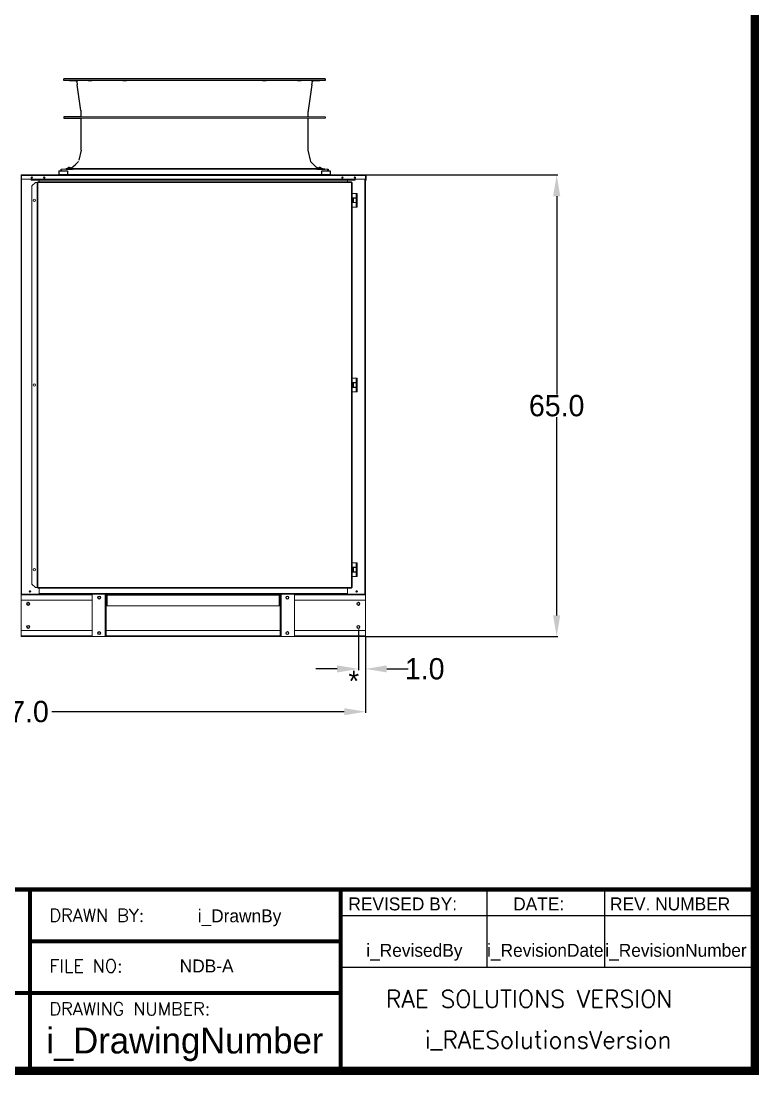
# Model space of a CAD drawing. Header units: inches. Extents: x 515 to 995, y -685 to -381.
# Drawn here: x 886.1 to 990.1, y -678.1 to -529.8 of the extents above; entities that cross this region are included whole.
import ezdxf
from ezdxf.enums import TextEntityAlignment as Align

# ---------------------------------------------------------------- set-up
doc = ezdxf.new("R2010")
doc.units = ezdxf.units.IN
doc.header["$MEASUREMENT"] = 0
doc.header["$PDSIZE"] = -1
doc.styles.add('SIMPLEX', font='SIMPLEX')
doc.dimstyles.get("Standard").update_dxf_attribs({"dimtxt": 3, "dimasz": 3, "dimexe": 0.18, "dimexo": 0.0625, "dimgap": 0.09, "dimtad": 0, "dimtih": 1, "dimtoh": 1, "dimdec": 1, "dimzin": 0, "dimdsep": 46, "dimtxsty": 'Standard', "dimcen": 0.09, "dimadec": 0, "dimazin": 0, "dimtfac": 1, "dimtdec": 1, "dimtofl": 0, "dimtmove": 0, "dimatfit": 3, "dimfxl": 1, "dimtolj": 1, "dimtzin": 0, "dimarcsym": 0})

# ---------------------------------------------------------------- blocks, each defined once
blk = doc.blocks.new('*D17')
at = {"color": 0, "lineweight": -2}
for p, q in [((934.65, -616.54), (934.65, -621.13)), ((933.65, -617.47), (933.65, -621.13)), ((930.65, -620.95), (927.65, -620.95)), ((937.65, -620.95), (940.65, -620.95))]:
    blk.add_line(p, q, dxfattribs=at)
at = {"color": 0}
for points in [[(930.65, -620.45), (930.65, -621.45), (933.65, -620.95)], [(937.65, -620.45), (937.65, -621.45), (934.65, -620.95)]]:
    blk.add_solid(points, dxfattribs=at)
at = {"layer": 'Defpoints', "color": 0}
for p in [(934.65, -616.47), (933.65, -617.41), (934.65, -620.95)]:
    blk.add_point(p, dxfattribs=at)
at = {"color": 0, "insert": (942.99, -620.95), "char_height": 3, "attachment_point": 5}
blk.add_mtext('\\A1;1.0', dxfattribs=at)
blk = doc.blocks.new('*D20')
at = {"color": 0, "lineweight": -2}
for p, q in [((837.65, -616.6), (837.65, -627.15)), ((934.65, -616.47), (934.65, -627.15)), ((840.65, -626.97), (881.81, -626.97)), ((931.65, -626.97), (890.49, -626.97))]:
    blk.add_line(p, q, dxfattribs=at)
at = {"color": 0}
for points in [[(840.65, -626.47), (840.65, -627.47), (837.65, -626.97)], [(931.65, -626.47), (931.65, -627.47), (934.65, -626.97)]]:
    blk.add_solid(points, dxfattribs=at)
at = {"layer": 'Defpoints', "color": 0}
for p in [(837.65, -616.54), (934.65, -616.41), (837.65, -626.97)]:
    blk.add_point(p, dxfattribs=at)
at = {"color": 0, "insert": (886.15, -626.97), "char_height": 3, "attachment_point": 5}
blk.add_mtext('\\A1;97.0', dxfattribs=at)
blk = doc.blocks.new('*D21')
at = {"color": 0, "lineweight": -2}
for p, q in [((934.71, -551.41), (961.75, -551.41)), ((961.57, -554.41), (961.57, -582.32)), ((961.57, -613.41), (961.57, -585.5)), ((934.71, -616.41), (961.75, -616.41))]:
    blk.add_line(p, q, dxfattribs=at)
at = {"color": 0}
for points in [[(961.07, -554.41), (962.07, -554.41), (961.57, -551.41)], [(961.07, -613.41), (962.07, -613.41), (961.57, -616.41)]]:
    blk.add_solid(points, dxfattribs=at)
at = {"layer": 'Defpoints', "color": 0}
for p in [(934.65, -551.41), (961.57, -551.41), (934.65, -616.41)]:
    blk.add_point(p, dxfattribs=at)
at = {"color": 0, "insert": (961.57, -583.91), "char_height": 3, "attachment_point": 5}
blk.add_mtext('\\A1;65.0', dxfattribs=at)

msp = doc.modelspace()

# ---------------------------------------------------------------- linework, layer by layer
at = {"color": 7, "lineweight": 25}
for p, q in [((989.47, -677.52), (989.47, -385.92)), ((785.35, -652), (931.15, -652)), ((887.41, -652), (887.41, -666.58)), ((931.15, -652), (931.15, -677.52)), ((931.15, -652), (989.47, -652)), ((931.15, -652), (931.15, -655.65)), ((951.73, -652), (951.73, -662.94)), ((968.3, -652), (968.3, -662.94)), ((931.15, -655.65), (989.47, -655.65)), ((887.41, -659.29), (931.15, -659.29)), ((887.41, -666.58), (887.41, -659.29)), ((931.15, -662.94), (989.47, -662.94)), ((931.15, -666.58), (785.35, -666.58)), ((887.41, -666.58), (887.41, -677.52))]:
    msp.add_line(p, q, dxfattribs=at)
at = {"color": 7, "linetype": 'Continuous', "lineweight": 25}
for p, q in [((892.17, -538.14), (892.17, -537.91)), ((923.59, -537.91), (892.17, -537.91)), ((892.82, -538.14), (892.17, -538.14)), ((923.59, -538.14), (892.17, -538.14)), ((893.87, -538.15), (893.64, -538.15)), ((894.09, -538.74), (894.03, -538.29)), ((928.98, -537.91), (923.59, -537.91)), ((928.98, -538.14), (923.59, -538.14)), ((927.13, -538.29), (927.06, -538.74)), ((927.52, -538.15), (927.28, -538.15)), ((928.98, -538.14), (928.33, -538.14)), ((928.98, -537.91), (928.98, -538.14)), ((894.16, -539.37), (894.07, -538.74)), ((894.58, -542.33), (894.16, -539.37)), ((927, -539.37), (926.58, -542.33)), ((927.08, -538.74), (926.99, -539.37)), ((894.61, -543.21), (894.61, -542.87)), ((926.54, -542.87), (926.54, -543.21)), ((894.61, -543.21), (892.17, -543.23)), ((892.17, -543.23), (926.54, -543.21)), ((892.17, -543.23), (892.17, -543.45)), ((892.17, -543.45), (894.61, -543.47)), ((926.54, -543.47), (892.17, -543.45)), ((894.61, -547.93), (894.61, -543.47)), ((926.54, -543.21), (928.98, -543.23)), ((928.98, -543.45), (926.54, -543.47)), ((926.54, -543.47), (926.54, -547.93)), ((928.98, -543.23), (928.98, -543.45)), ((894.61, -547.93), (894.28, -549.36)), ((926.54, -547.93), (926.88, -549.36)), ((893.46, -550.33), (893.17, -550.48)), ((893.79, -549.99), (893.46, -550.33)), ((893.78, -549.99), (894.24, -549.53)), ((926.87, -549.36), (926.91, -549.53)), ((926.91, -549.53), (927.38, -549.99)), ((927.7, -550.33), (927.36, -549.99)), ((927.99, -550.48), (927.7, -550.33)), ((891.48, -550.82), (891.48, -551.41)), ((891.48, -550.82), (892.67, -550.82)), ((892.67, -551.41), (891.48, -551.41)), ((891.78, -550.59), (891.86, -550.59)), ((891.78, -550.76), (891.78, -550.59)), ((891.8, -550.76), (891.79, -550.59)), ((891.86, -550.59), (892.5, -550.58)), ((892.5, -550.59), (892.5, -550.51)), ((892.5, -550.51), (893.24, -550.51)), ((892.5, -550.59), (892.52, -550.59)), ((892.52, -550.59), (892.57, -550.59)), ((892.67, -550.82), (892.67, -551.41)), ((928.49, -551.41), (892.67, -551.41)), ((892.7, -550.51), (892.7, -550.48)), ((892.7, -550.48), (893.1, -550.48)), ((892.86, -550.39), (892.86, -550.39)), ((893.1, -550.48), (893.17, -550.48)), ((893.17, -550.48), (893.17, -550.51)), ((893.24, -550.51), (893.37, -550.51)), ((893.37, -550.51), (893.37, -550.59)), ((927.79, -550.55), (893.37, -550.55)), ((893.37, -550.58), (927.79, -550.58)), ((893.55, -550.82), (893.55, -550.82)), ((927.79, -550.59), (927.79, -550.51)), ((927.79, -550.51), (928.53, -550.51)), ((927.98, -550.51), (927.99, -550.48)), ((927.99, -550.48), (928.38, -550.48)), ((928.12, -550.39), (928.12, -550.39)), ((928.13, -550.39), (928.13, -550.39)), ((928.18, -550.4), (928.18, -550.39)), ((928.21, -550.39), (928.21, -550.39)), ((928.28, -550.39), (928.28, -550.39)), ((928.31, -550.39), (928.3, -550.39)), ((928.3, -550.39), (928.3, -550.4)), ((928.31, -550.4), (928.31, -550.39)), ((928.31, -550.39), (928.31, -550.39)), ((928.31, -550.39), (928.31, -550.39)), ((928.38, -550.48), (928.45, -550.48)), ((928.45, -550.48), (928.46, -550.51)), ((928.49, -551.41), (928.49, -550.82)), ((928.49, -550.82), (929.67, -550.82)), ((929.67, -551.41), (928.49, -551.41)), ((928.53, -550.51), (928.65, -550.51)), ((928.59, -550.59), (928.64, -550.59)), ((928.64, -550.59), (928.65, -550.59)), ((928.65, -550.51), (928.65, -550.59)), ((928.65, -550.58), (929.3, -550.59)), ((929.3, -550.59), (929.38, -550.59)), ((929.36, -550.76), (929.36, -550.59)), ((929.38, -550.59), (929.38, -550.59)), ((929.38, -550.59), (929.38, -550.76)), ((929.67, -550.82), (929.67, -551.41))]:
    msp.add_line(p, q, dxfattribs=at)
at = {"color": 7, "linetype": 'Continuous', "lineweight": 15}
for p, q in [((886.15, -551.41), (934.65, -551.41)), ((886.15, -551.49), (886.15, -551.41)), ((886.15, -551.49), (934.65, -551.49)), ((886.15, -552.02), (886.15, -551.49)), ((886.15, -552.16), (886.15, -551.49)), ((886.15, -551.49), (886.22, -551.49)), ((886.22, -552.16), (886.22, -551.49)), ((934.65, -551.49), (934.65, -551.41)), ((934.65, -552.02), (934.65, -551.49)), ((934.65, -551.49), (934.72, -551.49)), ((934.65, -551.49), (934.65, -552.16)), ((934.72, -551.49), (934.72, -552.16)), ((886.15, -552.02), (887.58, -552.02)), ((886.15, -552.02), (886.15, -610.41)), ((886.22, -552.16), (886.15, -552.16)), ((886.22, -610.41), (886.22, -552.02)), ((887.58, -552.02), (933.21, -552.02)), ((887.58, -552.03), (887.58, -552.02)), ((933.21, -552.03), (887.58, -552.03)), ((887.58, -552.06), (887.58, -552.03)), ((887.58, -552.06), (887.84, -552.08)), ((887.58, -552.06), (887.58, -552.14)), ((887.58, -552.14), (887.84, -552.15)), ((888.17, -552.47), (887.67, -552.97)), ((887.67, -609.01), (887.67, -552.97)), ((932.96, -552.08), (887.84, -552.08)), ((887.84, -552.08), (887.84, -552.15)), ((932.96, -552.15), (887.84, -552.15)), ((888.17, -552.47), (888.41, -552.47)), ((888.49, -552.47), (888.41, -552.47)), ((888.41, -552.47), (888.41, -609.51)), ((888.41, -609.51), (888.41, -552.47)), ((888.41, -552.47), (888.41, -552.47)), ((932.67, -552.39), (888.49, -552.39)), ((888.49, -552.39), (888.49, -552.47)), ((932.67, -552.47), (888.49, -552.47)), ((888.49, -552.47), (888.49, -609.51)), ((888.7, -552.39), (888.7, -552.15)), ((932.1, -552.15), (932.1, -552.39)), ((932.67, -552.47), (932.67, -552.39)), ((932.67, -552.47), (932.67, -609.51)), ((932.75, -552.47), (932.67, -552.47)), ((932.75, -552.47), (932.75, -609.51)), ((932.96, -552.08), (933.21, -552.06)), ((932.96, -552.08), (932.96, -552.15)), ((932.96, -552.15), (933.21, -552.14)), ((933.21, -552.02), (933.21, -552.03)), ((933.21, -552.02), (934.65, -552.02)), ((933.21, -552.03), (933.21, -552.06)), ((933.21, -552.06), (933.21, -552.14)), ((934.57, -552.02), (934.57, -610.41)), ((934.65, -552.02), (934.65, -610.41)), ((934.72, -552.16), (934.65, -552.16)), ((933.35, -554.02), (932.75, -554.02)), ((933.35, -554.65), (932.75, -554.65)), ((932.84, -554.67), (932.84, -555.3)), ((932.97, -554.67), (932.84, -554.67)), ((932.97, -555.3), (932.97, -554.67)), ((933.35, -554.67), (932.97, -554.67)), ((933, -554.67), (933, -554.65)), ((933.31, -554.65), (933.31, -554.67)), ((933.35, -554.02), (933.35, -554.65)), ((933.47, -554.02), (933.35, -554.02)), ((933.35, -554.65), (933.47, -554.65)), ((933.35, -554.67), (933.35, -555.3)), ((933.47, -554.67), (933.35, -554.67)), ((933.47, -554.65), (933.47, -554.02)), ((933.47, -555.3), (933.47, -554.67)), ((933.35, -555.32), (932.75, -555.32)), ((933.35, -555.95), (932.75, -555.95)), ((932.84, -555.3), (932.97, -555.3)), ((932.97, -555.3), (933.35, -555.3)), ((933, -555.32), (933, -555.3)), ((933.31, -555.3), (933.31, -555.32)), ((933.35, -555.3), (933.47, -555.3)), ((933.35, -555.32), (933.35, -555.95)), ((933.47, -555.32), (933.35, -555.32)), ((933.35, -555.95), (933.47, -555.95)), ((933.47, -555.95), (933.47, -555.32)), ((933.35, -580.02), (932.75, -580.02)), ((933.35, -580.65), (932.75, -580.65)), ((933.35, -581.32), (932.75, -581.32)), ((932.84, -580.67), (932.84, -581.3)), ((932.97, -580.67), (932.84, -580.67)), ((932.84, -581.3), (932.97, -581.3)), ((932.97, -581.3), (932.97, -580.67)), ((933.35, -580.67), (932.97, -580.67)), ((932.97, -581.3), (933.35, -581.3)), ((933, -580.67), (933, -580.65)), ((933, -581.32), (933, -581.3)), ((933.31, -580.65), (933.31, -580.67)), ((933.31, -581.3), (933.31, -581.32)), ((933.35, -580.02), (933.35, -580.65)), ((933.47, -580.02), (933.35, -580.02)), ((933.35, -580.65), (933.47, -580.65)), ((933.35, -580.67), (933.35, -581.3)), ((933.47, -580.67), (933.35, -580.67)), ((933.35, -581.3), (933.47, -581.3)), ((933.35, -581.32), (933.35, -581.95)), ((933.47, -581.32), (933.35, -581.32)), ((933.47, -580.65), (933.47, -580.02)), ((933.47, -581.3), (933.47, -580.67)), ((933.47, -581.95), (933.47, -581.32)), ((933.35, -581.95), (932.75, -581.95)), ((933.35, -581.95), (933.47, -581.95)), ((933.35, -606.02), (932.75, -606.02)), ((933.35, -606.65), (932.75, -606.65)), ((932.84, -606.67), (932.84, -607.3)), ((932.97, -606.67), (932.84, -606.67)), ((932.97, -607.3), (932.97, -606.67)), ((933.35, -606.67), (932.97, -606.67)), ((933, -606.67), (933, -606.65)), ((933.31, -606.65), (933.31, -606.67)), ((933.35, -606.02), (933.35, -606.65)), ((933.47, -606.02), (933.35, -606.02)), ((933.35, -606.65), (933.47, -606.65)), ((933.35, -606.67), (933.35, -607.3)), ((933.47, -606.67), (933.35, -606.67)), ((933.47, -606.65), (933.47, -606.02)), ((933.47, -607.3), (933.47, -606.67)), ((933.35, -607.32), (932.75, -607.32)), ((933.35, -607.95), (932.75, -607.95)), ((932.84, -607.3), (932.97, -607.3)), ((932.97, -607.3), (933.35, -607.3)), ((933, -607.32), (933, -607.3)), ((933.31, -607.3), (933.31, -607.32)), ((933.35, -607.3), (933.47, -607.3)), ((933.35, -607.32), (933.35, -607.95)), ((933.47, -607.32), (933.35, -607.32)), ((933.35, -607.95), (933.47, -607.95)), ((933.47, -607.95), (933.47, -607.32)), ((887.67, -609.01), (888.17, -609.51)), ((888.41, -609.51), (888.17, -609.51)), ((888.49, -609.51), (888.41, -609.51)), ((888.41, -609.51), (888.41, -609.51)), ((932.67, -609.51), (888.49, -609.51)), ((888.49, -609.51), (888.49, -609.58)), ((888.49, -609.58), (932.67, -609.58)), ((888.7, -610.41), (888.7, -609.58)), ((932.1, -609.58), (932.1, -610.41)), ((932.75, -609.51), (932.67, -609.51)), ((932.67, -609.58), (932.67, -609.51)), ((886.15, -610.41), (886.22, -610.41)), ((886.15, -610.41), (886.15, -610.52)), ((886.15, -610.52), (886.15, -611.29)), ((886.15, -610.52), (896.15, -610.52)), ((886.22, -610.41), (888.7, -610.41)), ((888.7, -610.34), (932.1, -610.34)), ((888.7, -610.41), (932.1, -610.41)), ((896.15, -610.41), (896.15, -616.41)), ((898.01, -611.41), (898.01, -610.41)), ((898.01, -610.41), (898.01, -616.41)), ((898.15, -610.55), (898.15, -610.41)), ((898.15, -610.52), (898.28, -610.52)), ((898.15, -610.55), (898.28, -610.55)), ((898.15, -610.55), (898.15, -612.05)), ((898.28, -610.41), (898.28, -610.55)), ((898.28, -610.55), (922.51, -610.55)), ((898.28, -610.55), (898.28, -612.05)), ((898.28, -610.55), (898.28, -612.05)), ((898.28, -610.55), (898.28, -610.55)), ((922.51, -610.55), (898.28, -610.55)), ((898.28, -610.55), (898.28, -610.55)), ((922.51, -610.41), (922.51, -610.55)), ((922.51, -610.52), (922.65, -610.52)), ((922.51, -610.55), (922.65, -610.55)), ((922.51, -610.55), (922.51, -612.05)), ((922.51, -610.55), (922.51, -610.55)), ((922.51, -610.55), (922.51, -612.05)), ((922.51, -610.55), (922.51, -610.55)), ((922.65, -610.55), (922.65, -610.41)), ((922.65, -610.55), (922.65, -612.05)), ((922.78, -611.41), (922.78, -610.41)), ((922.78, -610.41), (922.78, -616.41)), ((924.65, -610.41), (924.65, -616.41)), ((924.65, -610.52), (934.65, -610.52)), ((932.1, -610.41), (934.57, -610.41)), ((934.57, -610.41), (934.65, -610.41)), ((934.65, -610.41), (934.65, -610.52)), ((934.65, -610.52), (934.65, -611.29)), ((886.15, -611.29), (896.15, -611.29)), ((886.15, -615.54), (886.15, -611.29)), ((898.15, -611.41), (898.01, -611.41)), ((898.01, -611.41), (898.01, -616.41)), ((898.15, -611.41), (898.15, -616.41)), ((898.15, -612.05), (898.28, -612.05)), ((898.28, -612.05), (898.28, -612.05)), ((922.51, -612.05), (898.28, -612.05)), ((922.51, -612.05), (922.65, -612.05)), ((922.51, -612.05), (922.51, -612.05)), ((922.65, -611.41), (922.78, -611.41)), ((922.65, -611.41), (922.65, -616.41)), ((922.78, -611.41), (922.78, -616.41)), ((924.65, -611.29), (934.65, -611.29)), ((934.65, -615.54), (934.65, -611.29)), ((886.15, -615.54), (896.15, -615.54)), ((886.15, -615.54), (886.15, -616.31)), ((898.15, -615.54), (922.65, -615.54)), ((924.65, -615.54), (934.65, -615.54)), ((934.65, -615.54), (934.65, -616.31)), ((886.15, -616.31), (886.15, -616.41)), ((886.15, -616.31), (896.15, -616.31)), ((886.15, -616.41), (896.15, -616.41)), ((896.15, -616.41), (898.01, -616.41)), ((898.15, -616.41), (898.01, -616.41)), ((898.01, -616.41), (898.01, -616.41)), ((898.15, -616.31), (922.65, -616.31)), ((898.15, -616.41), (922.65, -616.41)), ((922.65, -616.41), (922.78, -616.41)), ((922.78, -616.41), (922.78, -616.41)), ((924.65, -616.41), (922.78, -616.41)), ((924.65, -616.31), (934.65, -616.31)), ((924.65, -616.41), (934.65, -616.41)), ((934.65, -616.31), (934.65, -616.41))]:
    msp.add_line(p, q, dxfattribs=at)
at = {"color": 7}
for p, q in [((933.65, -615.41), (933.65, -617.41)), ((934.65, -616.41), (933.65, -616.41))]:
    msp.add_line(p, q, dxfattribs=at)
at = {"color": 7, "lineweight": 25}
for points, const_width in [([(522.91, -677.52), (989.47, -677.52), (989.47, -385.92), (522.91, -385.92), (522.91, -677.52)], 1.17), ([(989.47, -652), (639.55, -652), (639.55, -677.52)], 0.583), ([(887.41, -652), (887.41, -677.52)], 0.583), ([(931.15, -677.52), (931.15, -652), (989.47, -652)], 0.583), ([(931.15, -659.29), (887.41, -659.29), (887.41, -677.52)], 0.583), ([(931.15, -666.58), (785.35, -666.58)], 0.583)]:
    msp.add_lwpolyline(points, dxfattribs=dict(at, const_width=const_width))
at = {"color": 7, "linetype": 'Continuous', "lineweight": 15}
for centre, radius in [((887.65, -551.79), 0.0995), ((889.4, -551.79), 0.0995), ((931.4, -551.79), 0.0995), ((933.15, -551.79), 0.0995), ((888.03, -554.99), 0.156), ((888.03, -580.99), 0.156), ((888.03, -606.99), 0.156), ((887.4, -610.04), 0.0995), ((897.15, -610.91), 0.219), ((897.15, -610.91), 0.156), ((923.65, -610.91), 0.219), ((923.65, -610.91), 0.156), ((933.4, -610.04), 0.0995), ((887.15, -611.79), 0.219), ((887.15, -611.79), 0.156), ((933.65, -611.79), 0.219), ((933.65, -611.79), 0.156), ((887.15, -615.04), 0.219), ((887.15, -615.04), 0.156), ((933.65, -615.04), 0.219), ((933.65, -615.04), 0.156), ((897.15, -615.91), 0.219), ((897.15, -615.91), 0.156), ((923.65, -615.91), 0.219), ((923.65, -615.91), 0.156)]:
    msp.add_circle(centre, radius, dxfattribs=at)
at = {"color": 7, "linetype": 'Continuous', "lineweight": 25}
for centre, radius, start, end in [((890.68, -542.87), 3.94, 0, 8.0002), ((930.48, -542.87), 3.94, 171.9998, 180), ((892.94, -550.69), 0.316, 111.9486, 137.4745), ((892.94, -550.69), 0.316, 42.5255, 68.0156), ((929.32, -550.76), 0.0591, 270, 359)]:
    msp.add_arc(centre, radius, start, end, dxfattribs=at)
at = {"color": 7, "linetype": 'Continuous', "lineweight": 15}
for centre, radius in [((886.15, -551.49), 0.0757), ((886.15, -551.49), 0.001), ((934.65, -551.49), 0.0757), ((934.65, -551.49), 0.001)]:
    msp.add_arc(centre, radius, 0, 90, dxfattribs=at)
at = {"color": 7, "linetype": 'Continuous', "lineweight": 25}
for points, knots in [([(893.64, -538.15), (893.59, -538.15), (893.5, -538.15), (893.36, -538.15), (893.23, -538.14), (893.12, -538.14), (893.02, -538.14), (892.94, -538.14), (892.88, -538.14), (892.84, -538.14), (892.82, -538.14), (892.82, -538.14), (892.82, -538.14)], [0, 0, 0, 0, 0.107042, 0.217187, 0.324229, 0.434374, 0.541414, 0.651557, 0.758592, 0.868733, 0.975764, 1, 1, 1, 1]), ([(892.95, -538.14), (892.95, -538.14), (892.96, -538.14), (893, -538.14), (893.06, -538.14), (893.15, -538.14), (893.23, -538.14), (893.32, -538.14), (893.39, -538.14), (893.44, -538.14), (893.46, -538.14), (893.46, -538.14), (893.45, -538.14), (893.41, -538.14), (893.34, -538.14), (893.26, -538.14), (893.17, -538.14), (893.09, -538.14), (893.02, -538.14), (892.97, -538.14), (892.95, -538.14), (892.95, -538.14), (892.95, -538.14)], [0, 0, 0, 0, 0.053685, 0.107368, 0.161055, 0.214742, 0.268432, 0.322121, 0.375809, 0.429494, 0.483179, 0.5, 0.553685, 0.607369, 0.661055, 0.714742, 0.768431, 0.822121, 0.875809, 0.929494, 0.983179, 1, 1, 1, 1]), ([(893.87, -538.15), (893.89, -538.15), (893.93, -538.16), (893.97, -538.18), (894.01, -538.22), (894.02, -538.26), (894.03, -538.28), (894.03, -538.29)], [0, 0, 0, 0, 0.237768, 0.475541, 0.713069, 0.950081, 1, 1, 1, 1]), ([(895.61, -538.14), (895.6, -538.14), (895.59, -538.14), (895.6, -538.14), (895.64, -538.14), (895.7, -538.14), (895.78, -538.14), (895.86, -538.14), (895.95, -538.14), (896.02, -538.14), (896.06, -538.14), (896.09, -538.14), (896.11, -538.14), (896.1, -538.14), (896.06, -538.14), (896, -538.14), (895.92, -538.14), (895.83, -538.14), (895.75, -538.14), (895.67, -538.14), (895.63, -538.14), (895.62, -538.14), (895.61, -538.14)], [0, 0, 0, 0, 0.053684, 0.107369, 0.161054, 0.214742, 0.268431, 0.32212, 0.375808, 0.429494, 0.483178, 0.5, 0.553684, 0.607369, 0.661055, 0.714742, 0.768431, 0.82212, 0.875808, 0.929494, 0.983179, 1, 1, 1, 1]), ([(900.56, -538.14), (900.54, -538.14), (900.5, -538.14), (900.48, -538.14), (900.48, -538.14), (900.52, -538.14), (900.57, -538.14), (900.65, -538.14), (900.74, -538.14), (900.82, -538.14), (900.88, -538.14), (900.93, -538.14), (900.97, -538.14), (901, -538.14), (900.99, -538.14), (900.96, -538.14), (900.9, -538.14), (900.82, -538.14), (900.73, -538.14), (900.65, -538.14), (900.59, -538.14), (900.56, -538.14), (900.56, -538.14)], [0, 0, 0, 0, 0.053685, 0.107369, 0.161054, 0.214742, 0.268431, 0.32212, 0.375808, 0.429494, 0.483179, 0.5, 0.553684, 0.607369, 0.661054, 0.714742, 0.768431, 0.82212, 0.875808, 0.929494, 0.983179, 1, 1, 1, 1]), ([(920.52, -538.14), (920.49, -538.14), (920.44, -538.14), (920.35, -538.14), (920.27, -538.14), (920.21, -538.14), (920.17, -538.14), (920.16, -538.14), (920.18, -538.14), (920.23, -538.14), (920.28, -538.14), (920.34, -538.14), (920.41, -538.14), (920.49, -538.14), (920.57, -538.14), (920.63, -538.14), (920.67, -538.14), (920.68, -538.14), (920.66, -538.14), (920.61, -538.14), (920.56, -538.14), (920.53, -538.14), (920.52, -538.14)], [0, 0, 0, 0, 0.053684, 0.107369, 0.161054, 0.214742, 0.268431, 0.32212, 0.375808, 0.429494, 0.483178, 0.5, 0.553684, 0.607369, 0.661055, 0.714742, 0.768431, 0.82212, 0.875808, 0.929494, 0.983179, 1, 1, 1, 1]), ([(925.49, -538.14), (925.47, -538.14), (925.42, -538.14), (925.34, -538.14), (925.25, -538.14), (925.17, -538.14), (925.1, -538.14), (925.06, -538.14), (925.05, -538.14), (925.06, -538.14), (925.1, -538.14), (925.14, -538.14), (925.2, -538.14), (925.28, -538.14), (925.37, -538.14), (925.45, -538.14), (925.51, -538.14), (925.56, -538.14), (925.57, -538.14), (925.56, -538.14), (925.52, -538.14), (925.5, -538.14), (925.49, -538.14)], [0, 0, 0, 0, 0.053685, 0.107369, 0.161054, 0.214742, 0.268431, 0.32212, 0.375808, 0.429494, 0.483179, 0.5, 0.553684, 0.607369, 0.661054, 0.714742, 0.768431, 0.82212, 0.875808, 0.929494, 0.983179, 1, 1, 1, 1]), ([(927.13, -538.29), (927.13, -538.27), (927.14, -538.23), (927.17, -538.19), (927.22, -538.16), (927.26, -538.15), (927.28, -538.15), (927.28, -538.15)], [0, 0, 0, 0, 0.236553, 0.473094, 0.709954, 0.947343, 1, 1, 1, 1]), ([(928.33, -538.14), (928.33, -538.14), (928.33, -538.14), (928.3, -538.14), (928.25, -538.14), (928.17, -538.14), (928.08, -538.14), (927.97, -538.14), (927.85, -538.15), (927.72, -538.15), (927.61, -538.15), (927.54, -538.15), (927.52, -538.15)], [0, 0, 0, 0, 0.085907, 0.192945, 0.303087, 0.410126, 0.520268, 0.62731, 0.737455, 0.844501, 0.954651, 1, 1, 1, 1]), ([(928.19, -538.14), (928.18, -538.14), (928.15, -538.14), (928.08, -538.14), (928, -538.14), (927.91, -538.14), (927.83, -538.14), (927.76, -538.14), (927.71, -538.14), (927.69, -538.14), (927.7, -538.14), (927.72, -538.14), (927.76, -538.14), (927.83, -538.14), (927.91, -538.14), (928, -538.14), (928.08, -538.14), (928.15, -538.14), (928.2, -538.14), (928.22, -538.14), (928.21, -538.14), (928.19, -538.14), (928.19, -538.14)], [0, 0, 0, 0, 0.053684, 0.107369, 0.161054, 0.214742, 0.268431, 0.32212, 0.375808, 0.429494, 0.483179, 0.5, 0.553684, 0.607368, 0.661054, 0.714742, 0.768431, 0.82212, 0.875808, 0.929494, 0.983178, 1, 1, 1, 1]), ([(891.78, -550.59), (891.78, -550.59), (891.78, -550.59), (891.78, -550.59), (891.78, -550.59)], [0, 0, 0, 0, 0.999997, 1, 1, 1, 1]), ([(891.78, -550.59), (891.78, -550.59), (891.78, -550.59), (891.78, -550.59), (891.79, -550.59), (891.79, -550.59)], [0, 0, 0, 0, 0.5, 0.5, 1, 1, 1, 1]), ([(891.78, -550.76), (891.78, -550.77), (891.78, -550.78), (891.79, -550.79), (891.79, -550.8), (891.8, -550.81), (891.81, -550.81), (891.82, -550.82), (891.83, -550.82), (891.84, -550.82)], [0, 0, 0, 0, 0.25, 0.25, 0.5, 0.5, 0.75, 0.75, 1, 1, 1, 1]), ([(891.85, -550.82), (891.85, -550.82), (891.83, -550.82), (891.81, -550.8), (891.8, -550.79), (891.8, -550.77), (891.8, -550.76)], [0, 0, 0, 0, 0.250003, 0.500004, 0.750006, 1, 1, 1, 1]), ([(892.57, -550.59), (892.59, -550.59), (892.63, -550.59), (892.67, -550.59), (892.68, -550.59), (892.7, -550.59), (892.71, -550.59), (892.74, -550.59), (892.76, -550.59), (892.79, -550.59), (892.8, -550.59), (892.83, -550.59), (892.84, -550.59), (892.87, -550.59), (892.89, -550.59), (892.93, -550.59), (892.94, -550.59), (892.96, -550.59), (892.98, -550.59), (893.01, -550.59), (893.03, -550.59), (893.07, -550.59), (893.08, -550.59), (893.1, -550.59), (893.11, -550.59), (893.14, -550.59), (893.16, -550.59), (893.2, -550.59), (893.22, -550.59), (893.25, -550.59), (893.27, -550.59), (893.3, -550.59), (893.31, -550.59), (893.33, -550.59), (893.34, -550.59), (893.36, -550.59), (893.36, -550.59), (893.37, -550.59), (893.37, -550.59), (893.37, -550.59)], [0, 0, 0, 0, 0.125, 0.125, 0.15625, 0.15625, 0.1875, 0.1875, 0.25, 0.25, 0.28125, 0.28125, 0.3125, 0.3125, 0.375, 0.375, 0.40625, 0.40625, 0.4375, 0.4375, 0.5, 0.5, 0.53125, 0.53125, 0.5625, 0.5625, 0.625, 0.625, 0.6875, 0.6875, 0.75, 0.75, 0.8125, 0.8125, 0.875, 0.875, 0.9375, 0.9375, 1, 1, 1, 1]), ([(892.82, -550.4), (892.82, -550.4), (892.82, -550.4), (892.82, -550.4), (892.82, -550.4), (892.83, -550.39), (892.84, -550.39), (892.84, -550.39), (892.84, -550.39)], [0, 0, 0, 0, 0.014816, 0.128804, 0.369196, 0.609467, 0.853324, 1, 1, 1, 1]), ([(892.86, -550.39), (892.86, -550.39), (892.86, -550.39), (892.85, -550.39), (892.85, -550.39), (892.84, -550.39), (892.84, -550.39)], [0, 0, 0, 0, 0.327625, 0.645743, 0.962962, 1, 1, 1, 1]), ([(892.86, -550.39), (892.86, -550.39), (892.86, -550.39), (892.86, -550.39), (892.87, -550.4), (892.88, -550.4), (892.9, -550.39), (892.91, -550.39), (892.92, -550.39), (892.92, -550.39)], [0, 0, 0, 0, 0.095307, 0.250124, 0.40119, 0.547904, 0.692937, 0.839576, 1, 1, 1, 1]), ([(892.95, -550.39), (892.95, -550.39), (892.94, -550.39), (892.93, -550.39), (892.93, -550.39), (892.92, -550.39)], [0, 0, 0, 0, 0.5, 0.5, 1, 1, 1, 1]), ([(892.95, -550.39), (892.96, -550.39), (892.96, -550.39), (892.98, -550.39), (892.99, -550.4), (893, -550.4), (893.01, -550.39), (893.02, -550.39), (893.02, -550.39), (893.02, -550.39)], [0, 0, 0, 0, 0.154655, 0.309459, 0.460521, 0.607228, 0.75226, 0.898895, 1, 1, 1, 1]), ([(893.03, -550.39), (893.03, -550.39), (893.02, -550.39), (893.02, -550.39), (893.02, -550.39), (893.02, -550.39)], [0, 0, 0, 0, 0.336266, 0.673008, 1, 1, 1, 1]), ([(893.02, -550.39), (893.02, -550.39), (893.02, -550.39), (893.02, -550.39), (893.02, -550.39)], [0, 0, 0, 0, 0.722606, 1, 1, 1, 1]), ([(893.03, -550.39), (893.04, -550.39), (893.04, -550.39), (893.05, -550.39), (893.06, -550.4), (893.06, -550.4), (893.06, -550.4)], [0, 0, 0, 0, 0.310012, 0.620284, 0.923072, 1, 1, 1, 1]), ([(927.79, -550.59), (927.79, -550.59), (927.79, -550.59), (927.85, -550.59), (927.95, -550.59), (928.08, -550.59), (928.22, -550.59), (928.37, -550.59), (928.47, -550.59), (928.54, -550.59), (928.57, -550.59), (928.59, -550.59)], [0, 0, 0, 0, 0.08774, 0.218186, 0.348637, 0.479093, 0.609552, 0.740009, 0.870464, 0.911349, 1, 1, 1, 1]), ([(927.99, -550.47), (928, -550.46), (928.03, -550.44), (928.07, -550.41), (928.1, -550.4), (928.11, -550.39)], [0, 0, 0, 0, 0.351375, 0.742096, 1, 1, 1, 1]), ([(928.1, -550.4), (928.1, -550.4), (928.1, -550.4), (928.11, -550.4), (928.11, -550.39), (928.13, -550.39), (928.13, -550.39), (928.14, -550.39)], [0, 0, 0, 0, 0.0732586, 0.3003068, 0.5247839, 0.751732, 1, 1, 1, 1]), ([(928.12, -550.39), (928.12, -550.39), (928.13, -550.39), (928.13, -550.39), (928.13, -550.39), (928.13, -550.39)], [0, 0, 0, 0, 0.352869, 0.706243, 1, 1, 1, 1]), ([(928.16, -550.39), (928.16, -550.39), (928.16, -550.39), (928.15, -550.39), (928.15, -550.39), (928.14, -550.39), (928.14, -550.39), (928.14, -550.39)], [0, 0, 0, 0, 0.246496, 0.493367, 0.733073, 0.972083, 1, 1, 1, 1]), ([(928.16, -550.39), (928.16, -550.39), (928.16, -550.39), (928.17, -550.39), (928.18, -550.4), (928.2, -550.4), (928.21, -550.39), (928.22, -550.39), (928.23, -550.39), (928.23, -550.39)], [0, 0, 0, 0, 0.145992, 0.292129, 0.434742, 0.573234, 0.710145, 0.848574, 1, 1, 1, 1]), ([(928.18, -550.39), (928.18, -550.39), (928.17, -550.39), (928.17, -550.39), (928.16, -550.39)], [0, 0, 0, 0, 0.874189, 1, 1, 1, 1]), ([(928.18, -550.39), (928.18, -550.39), (928.19, -550.39), (928.2, -550.39), (928.2, -550.39), (928.21, -550.39)], [0, 0, 0, 0, 0.5, 0.5, 1, 1, 1, 1]), ([(928.22, -550.39), (928.22, -550.39), (928.21, -550.39), (928.21, -550.39), (928.21, -550.39)], [0, 0, 0, 0, 0.095383, 1, 1, 1, 1]), ([(928.26, -550.39), (928.26, -550.39), (928.25, -550.39), (928.24, -550.39), (928.24, -550.39), (928.23, -550.39), (928.23, -550.39), (928.23, -550.39)], [0, 0, 0, 0, 0.246483, 0.493347, 0.733061, 0.972099, 1, 1, 1, 1]), ([(928.26, -550.39), (928.26, -550.39), (928.27, -550.39), (928.29, -550.39), (928.3, -550.4), (928.31, -550.4), (928.31, -550.4), (928.32, -550.39), (928.31, -550.39), (928.31, -550.39)], [0, 0, 0, 0, 0.175487, 0.351146, 0.522558, 0.601245, 0.767206, 0.93307, 1, 1, 1, 1]), ([(928.28, -550.39), (928.28, -550.39), (928.28, -550.39), (928.28, -550.39), (928.27, -550.39)], [0, 0, 0, 0, 0.874185, 1, 1, 1, 1]), ([(928.28, -550.39), (928.28, -550.39), (928.28, -550.39), (928.29, -550.39), (928.29, -550.39), (928.3, -550.39), (928.3, -550.39), (928.3, -550.39)], [0, 0, 0, 0, 0.2464974, 0.4933322, 0.7330389, 0.972083, 1, 1, 1, 1]), ([(928.32, -550.39), (928.32, -550.39), (928.31, -550.39), (928.31, -550.39), (928.31, -550.39)], [0, 0, 0, 0, 0.4996563, 1, 1, 1, 1]), ([(928.31, -550.39), (928.31, -550.39), (928.31, -550.39), (928.31, -550.39), (928.31, -550.39), (928.31, -550.39)], [0, 0, 0, 0, 0.1143518, 0.9074961, 1, 1, 1, 1]), ([(928.32, -550.39), (928.32, -550.39), (928.33, -550.39), (928.33, -550.39), (928.33, -550.39)], [0, 0, 0, 0, 0.874699, 1, 1, 1, 1]), ([(928.33, -550.39), (928.34, -550.4), (928.38, -550.41), (928.42, -550.44), (928.44, -550.47), (928.45, -550.48)], [0, 0, 0, 0, 0.327422, 0.724009, 1, 1, 1, 1]), ([(928.65, -550.59), (928.67, -550.59), (928.7, -550.59), (928.76, -550.59), (928.83, -550.59), (928.88, -550.59), (928.92, -550.59), (928.93, -550.59), (928.94, -550.59), (928.93, -550.59), (928.89, -550.59), (928.84, -550.59), (928.78, -550.59), (928.71, -550.59), (928.67, -550.59), (928.65, -550.59)], [0, 0, 0, 0, 0.056542, 0.140133, 0.223723, 0.307311, 0.390897, 0.474479, 0.500668, 0.584253, 0.667837, 0.751422, 0.835011, 0.918601, 1, 1, 1, 1]), ([(929.3, -550.82), (929.31, -550.82), (929.32, -550.82), (929.33, -550.81), (929.34, -550.81), (929.35, -550.8), (929.35, -550.79), (929.36, -550.78), (929.36, -550.77), (929.36, -550.76)], [0, 0, 0, 0, 0.25, 0.25, 0.5, 0.5, 0.75, 0.75, 1, 1, 1, 1]), ([(929.36, -550.59), (929.37, -550.59), (929.37, -550.59), (929.38, -550.59), (929.38, -550.59), (929.38, -550.59)], [0, 0, 0, 0, 0.5, 0.5, 1, 1, 1, 1])]:
    msp.add_open_spline(points, degree=3, knots=knots, dxfattribs=at)
for points in [[(891.8, -550.76), (891.78, -550.76), (891.78, -550.76), (891.78, -550.76)], [(928.12, -550.39), (928.11, -550.39), (928.11, -550.39), (928.11, -550.39)], [(929.38, -550.76), (929.38, -550.76), (929.37, -550.76), (929.36, -550.76)]]:
    msp.add_open_spline(points, degree=3, dxfattribs=at)
at = {"color": 7, "lineweight": 25}
msp.add_point((931.15, -677.52), dxfattribs=at)

# ---------------------------------------------------------------- texts
at = {"color": 7, "text_generation_flag": 2}
msp.add_text('*', height=2.89, dxfattribs=at).set_placement((933.75, -624.1))
at = {"color": 7, "lineweight": 25}
for s, height, p in [('REVISED BY:', 1.8225, (932.24, -654.94)), ('DATE:', 1.822, (955.45, -654.94)), ('REV. NUMBER', 1.8225, (969.08, -654.94))]:
    msp.add_text(s, height=height, dxfattribs=at).set_placement(p)
at = {"color": 7, "lineweight": 25, "style": 'SIMPLEX'}
for s, height, p in [('DRAWN BY:', 1.822, (890.14, -656.56)), ('FILE NO:', 1.822, (890.14, -663.67)), ('RAE SOLUTIONS VERSION', 2.4203, (937.54, -668.61)), ('DRAWING NUMBER:', 1.8225, (890.14, -669.71))]:
    msp.add_text(s, height=height, dxfattribs=at).set_placement(p)
at = {"color": 7, "lineweight": 25}
for s, height, p in [('i_DrawnBy', 1.822, (916.91, -656.62)), ('i_RevisedBy', 1.8225, (941.53, -661.47)), ('i_RevisionDate', 1.8225, (959.97, -661.47)), ('i_RevisionNumber', 1.8225, (978.37, -661.47)), ('NDB-A', 1.822, (912.28, -663.67)), ('i_DrawingNumber', 3.645, (909.21, -675.08))]:
    msp.add_text(s, height=height, dxfattribs=at).set_placement(p, align=Align.CENTER)
at = {"color": 7, "lineweight": 25, "style": 'SIMPLEX'}
msp.add_text('i_RAESolutionsVersion', height=2.4203, dxfattribs=at).set_placement((960.37, -674.36), align=Align.CENTER)

# ---------------------------------------------------------------- dimensions: what is measured, and where the dimension line sits
at = {"color": 7}
for base, p1, p2, angle, picture, middle in [((961.57, -551.41), (934.65, -616.41), (934.65, -551.41), 90, '*D21', (961.57, -583.91)), ((837.65, -626.97), (934.65, -616.41), (837.65, -616.54), 180, '*D20', (886.15, -626.97)), ((934.65, -620.95), (933.65, -617.41), (934.65, -616.47), 0, '*D17', (942.99, -620.95))]:
    dim = msp.add_linear_dim(base=base, p1=p1, p2=p2, angle=angle, dimstyle='Standard', dxfattribs=at)
    dim.commit()
    dim.dimension.update_dxf_attribs({"geometry": picture, "text_midpoint": middle})

doc.saveas('drawing.dxf')
